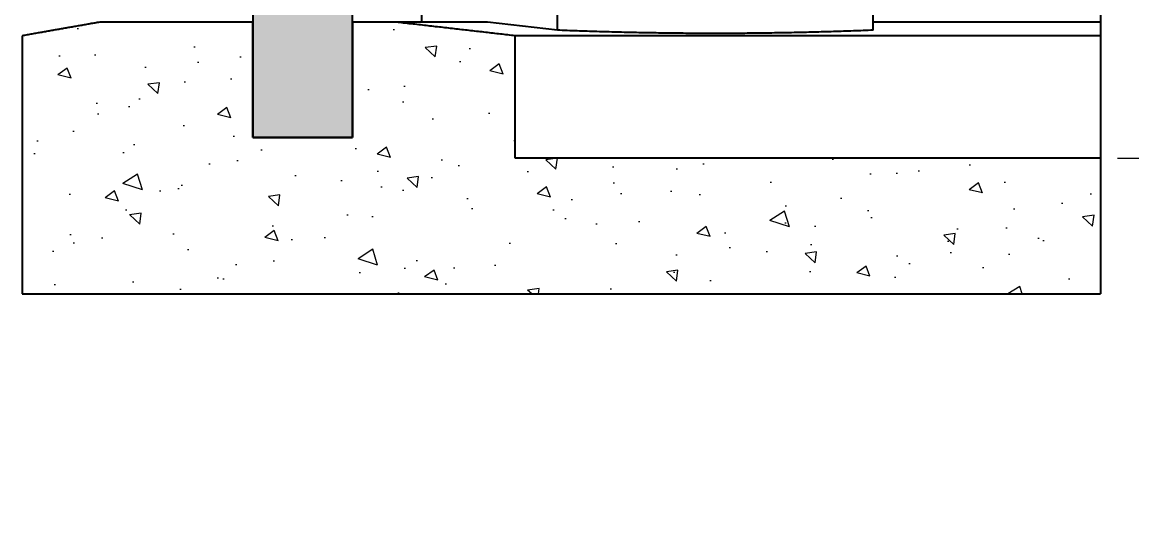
# Model space of a CAD drawing. Header units: millimetres. Extents: x -4172 to 126100, y -2 to 142133.
# Drawn here: x 37142 to 40407, y 24457 to 25922 of the extents above; entities that cross this region are included whole.
import ezdxf

# ---------------------------------------------------------------- set-up
doc = ezdxf.new("R2010")
doc.units = ezdxf.units.MM
doc.header["$LTSCALE"] = 100
for name, color, linetype, lineweight in [('Dimension', 7, 'Continuous', 18), ('Hatch', 7, 'Continuous', 18), ('Visible', 7, 'Continuous', 25)]:
    doc.layers.add(name, color=color, linetype=linetype, lineweight=lineweight)
doc.styles.add('Title', font='arial.ttf')
doc.dimstyles.new('Default - Method 2b', dxfattribs={"dimscale": 100, "dimtxt": 3, "dimasz": 2.5, "dimexe": 3, "dimexo": 0.5, "dimgap": 0.7, "dimtad": 0, "dimtoh": 1, "dimdec": 1, "dimrnd": 1e-08, "dimtxsty": 'Title', "dimcen": 0.09, "dimdle": 10, "dimclrd": 256, "dimclre": 256, "dimclrt": 7, "dimadec": 0, "dimazin": 2, "dimtfac": 0.833333, "dimtdec": 1, "dimtmove": 0, "dimatfit": 3, "dimfxl": 1, "dimtolj": 1, "dimlwd": -1, "dimlwe": -1, "dimarcsym": 0})

# ---------------------------------------------------------------- blocks, each defined once
blk = doc.blocks.new('*D84')
at = {"layer": 'Defpoints', "color": 0, "transparency": 16777216}
for p in [(39003.9, 26682.4), (40720.8, 26682.4), (40314.6, 25522.4)]:
    blk.add_point(p, dxfattribs=at)
at = {"layer": 'Dimension', "transparency": 16777216}
for p, q in [((39053.9, 26682.4), (41020.8, 26682.4)), ((40720.8, 26432.4), (40720.8, 25772.4)), ((40364.6, 25522.4), (41020.8, 25522.4)), ((40720.8, 25522.4), (40720.8, 25189.1))]:
    blk.add_line(p, q, dxfattribs=at)
for points in [[(40679.1, 26432.4), (40762.5, 26432.4), (40720.8, 26682.4)], [(40679.1, 25772.4), (40762.5, 25772.4), (40720.8, 25522.4)]]:
    blk.add_solid(points, dxfattribs=at)
at = {"layer": 'Dimension', "color": 7, "transparency": 16777216, "insert": (40874, 24457.3), "char_height": 300, "attachment_point": 7, "rotation": 90, "style": 'Title'}
blk.add_mtext('\\A1;580', dxfattribs=at)

msp = doc.modelspace()

# ---------------------------------------------------------------- hatches: boundary and pattern name
at = {"layer": 'Hatch'}
h = msp.add_hatch(dxfattribs=at)
h.set_pattern_fill('AR-CONC', color=256, scale=53.832768, angle=26.07536, style=0)
h.set_pattern_definition([(76.07536, (0, 0), (361.669, 139.3777), [40.3746, -444.1203]), (21.07536, (0, 0), (-245.0774, 330.8793), [32.2997, -355.2963]), (126.5268, (30.14, 11.6), (116.5915, 470.257), [34.313, -377.4442]), (72.2596, (-47.32, 96.7), (555.214, 172.5), [60.562, -666.1805]), (122.711, (-1.06, 111.1), (221.4424, 692.1833), [51.47, -566.1666]), (17.2595, (-47.3, 96.7), (221.4424, 692.183), [48.4495, -532.9444]), (47.07536, (12.86, 96.2), (383.8945, -53.438), [40.3746, -444.1203]), (352.07536, (12.86, 96.2), (-53.936, 408.2095), [32.2997, -355.2963]), (97.5268, (44.85, 91.74), (329.9584, 354.7714), [34.313, -377.4442]), (63.57536, (0, 0), (-72.8908, 163.8431), [0, -350.98965, 0, -360.67955, 0, -356.6421]), (33.57536, (0, 0), (33.87624, 252.9603), [0, -205.6412, 0, -342.9147, 0, -135.9277]), (353.57536, (-107.83, -52.77), (263.4588, 115.40885), [0, -134.5819, 0, -419.8956, 0, -557.1692]), (343.57536, (-156.18, -76.43), (258.3037, 186.3998), [0, -174.9565, 0, -278.8537, 0, -395.6708])])
h.paths.add_polyline_path([(38113.67, 37642.43), (37820.38, 37642.43), (37820.38, 25922.43), (37820.38, 25582.43), (38113.67, 25582.43), (38113.67, 25922.43)])
h = msp.add_hatch(dxfattribs=at)
h.set_pattern_fill('AR-CONC', color=256, scale=53.832768, angle=116.07557, style=0)
h.set_pattern_definition([(166.0756, (0, 0), (-139.379, 361.6685), [40.3746, -444.1203]), (111.0756, (0, 0), (-330.8784, -245.0786), [32.2997, -355.2963]), (216.527, (-11.6, 30.14), (-470.2575, 116.5898), [34.313, -377.4442]), (162.2598, (-96.7, -47.33), (-172.502, 555.2136), [60.562, -666.1805]), (212.7112, (-111.1, -1.06), (-692.184, 221.44), [51.47, -566.1666]), (107.2597, (-96.7, -47.3), (-692.184, 221.44), [48.4495, -532.9444]), (137.0756, (-96.2, 12.86), (53.4367, 383.8947), [40.3746, -444.1203]), (82.0756, (-96.2, 12.86), (-408.2093, -53.9376), [32.2997, -355.2963]), (187.527, (-91.74, 44.85), (-354.7726, 329.957), [34.313, -377.4442]), (153.57557, (0, 0), (-163.84285, -72.8914), [0, -350.9896, 0, -360.6795, 0, -356.6421]), (123.57557, (0, 0), (-252.9604, 33.8753), [0, -205.6412, 0, -342.9147, 0, -135.9277]), (83.57557, (52.77, -107.83), (-115.4098, 263.4584), [0, -134.5819, 0, -419.8956, 0, -557.1692]), (73.57557, (76.43, -156.18), (-186.4007, 258.303), [0, -174.9565, 0, -278.8537, 0, -395.6708])])
h.paths.add_polyline_path([(40314.63, 25522.43), (38592.2, 25522.43), (38592.2, 25882.43), (38242.05, 25922.43), (38113.67, 25922.43), (38113.67, 25582.43), (37820.38, 25582.43), (37820.38, 25922.43), (37751.85, 25922.43), (37551.77, 25922.43), (37481.75, 25922.43), (37369.7, 25922.43), (37141.61, 25882.43), (37141.61, 25122.43), (40314.63, 25122.43)])

# ---------------------------------------------------------------- linework, layer by layer
at = {"layer": 'Visible'}
for p, q in [((37820.38, 37642.43), (37820.38, 25582.43)), ((38113.67, 25582.43), (38113.67, 37642.43)), ((40314.63, 27104.52), (40314.63, 25922.43)), ((38317.89, 25922.43), (38317.89, 26619.43)), ((38716.6, 25898.72), (38716.6, 26545.8)), ((39645.97, 25898.72), (39645.97, 26359.43)), ((37820.38, 25922.43), (37369.7, 25922.43)), ((37820.38, 25582.43), (37820.38, 25922.43)), ((38242.05, 25922.43), (38113.67, 25922.43)), ((38113.67, 25922.43), (38113.67, 25582.43)), ((38511.38, 25922.43), (38242.05, 25922.43)), ((38716.6, 25898.72), (38511.38, 25922.43)), ((40314.63, 25922.43), (39645.97, 25922.43)), ((37141.61, 25882.43), (37141.61, 25122.43)), ((38592.2, 25522.43), (38592.2, 25882.43)), ((40314.63, 25882.43), (38592.2, 25882.43)), ((40314.63, 25882.43), (40314.63, 25522.43)), ((37820.38, 25582.43), (38113.67, 25582.43)), ((38113.67, 25582.43), (37820.38, 25582.43)), ((40314.63, 25522.43), (38592.2, 25522.43)), ((40314.63, 25522.43), (40314.63, 25122.43)), ((37141.61, 25122.43), (40314.63, 25122.43))]:
    msp.add_line(p, q, dxfattribs=at)
for points, weights in [([(37369.7, 25922.43), (37256.14, 25902.51), (37141.61, 25882.43)], [1, 1.00000907303, 1]), ([(38592.2, 25882.43), (38418.32, 25902.29), (38242.05, 25922.43)], [1.00000303461, 1.0000247425, 1]), ([(39645.97, 25898.72), (39181.28, 25879.83), (38716.6, 25898.72)], [1.00404864853, 1.00729681695, 1.00404864853]), ([(40314.63, 25922.43), (40314.63, 25901.47), (40314.63, 25882.43)], [1, 1.00017362163, 1.00002220904])]:
    msp.add_rational_spline(points, weights, degree=2, dxfattribs=at)

# ---------------------------------------------------------------- dimensions: what is measured, and where the dimension line sits
at = {"layer": 'Dimension'}
dim = msp.add_linear_dim(base=(40720.78, 26682.43), p1=(40314.63, 25522.43), p2=(39003.87, 26682.43), angle=90, dimstyle='Default - Method 2b', override={"dimgap": 0.7, "dimtoh": 0, "dimdec": 1, "dimlfac": 0.5, "dimtol": 0, "dimlim": 0, "dimtp": 0, "dimtm": 0, "dimtdec": 1, "dimtofl": 0, "dimatfit": 2}, dxfattribs=at)
dim.commit()
dim.dimension.update_dxf_attribs({"geometry": '*D84', "text_midpoint": (40720.78, 24788.17), "dimtype": 160})

doc.saveas('drawing.dxf')
